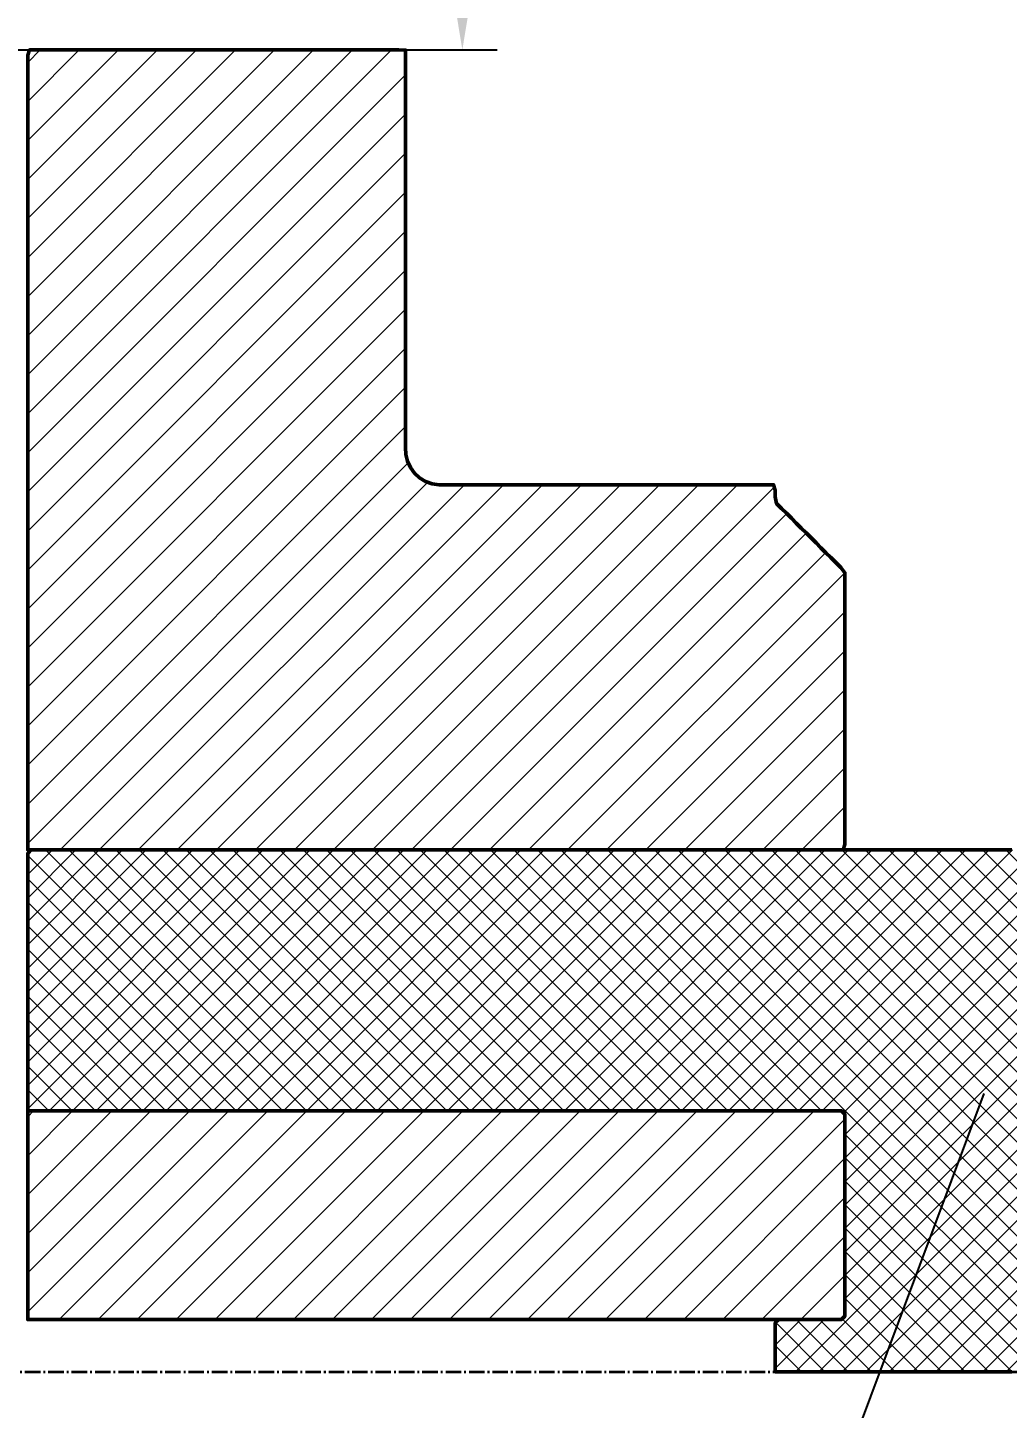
# Model space of a CAD drawing. Header units: millimetres. Extents: x 0 to 841, y 0 to 594.
# Drawn here: x 545 to 601.3, y 341.9 to 421.3 of the extents above; entities that cross this region are included whole.
import ezdxf

# ---------------------------------------------------------------- set-up
doc = ezdxf.new("R2010")
doc.units = ezdxf.units.MM
doc.header["$LTSCALE"] = 0.35
doc.linetypes.add('DASHDOT', pattern=[3.556, 2.54, -0.508, 0, -0.508])
doc.layers.add('09_РАЗМЕРЫ', color=7, linetype='Continuous')
for name, color, linetype, lineweight in [('20_ВИДИМЫЕ', 7, 'Continuous', 50), ('22_ТОНКИЕ', 7, 'Continuous', 18), ('23_ШТРИХОВКА', 7, 'Continuous', 18), ('26_РАЗЪЁМ', 7, 'DASHDOT', 35)]:
    doc.layers.add(name, color=color, linetype=linetype, lineweight=lineweight)
doc.styles.add('ГОСТ', font='isocpeur.ttf')
doc.dimstyles.new('ГОСТ', dxfattribs={"dimtxt": 3.5, "dimasz": 3, "dimexe": 2, "dimexo": 0, "dimgap": 1, "dimtad": 1, "dimdec": 1, "dimtxsty": 'ГОСТ', "dimcen": 2.5, "dimclrd": 7, "dimclre": 7, "dimclrt": 7, "dimazin": 3, "dimtfac": 1, "dimtmove": 0, "dimatfit": 3, "dimarcsym": 0})

msp = doc.modelspace()

# ---------------------------------------------------------------- hatches: boundary and pattern name
at = {"layer": '23_ШТРИХОВКА'}
h = msp.add_hatch(dxfattribs=at)
h.set_pattern_fill('ANSI31', scale=0.5)
h.paths.add_polyline_path([(545, 375.203), (545, 375.603), (545, 376.004), (545, 376.405), (545, 376.806), (545, 377.207), (545, 377.608), (545, 378.009), (545, 378.41), (545, 378.81), (545, 379.211), (545, 379.612), (545, 380.013), (545, 380.414), (545, 380.815), (545, 381.216), (545, 381.617), (545, 382.017), (545, 382.418), (545, 382.819), (545, 383.22), (545, 383.621), (545, 384.022), (545, 384.423), (545, 384.824), (545, 385.224), (545, 385.625), (545, 386.026), (545, 386.427), (545, 386.828), (545, 387.229), (545, 387.63), (545, 388.031), (545, 388.431), (545, 388.832), (545, 389.233), (545, 389.634), (545, 390.035), (545, 390.436), (545, 390.837), (545, 391.238), (545, 391.638), (545, 392.039), (545, 392.44), (545, 392.841), (545, 393.242), (545, 393.643), (545, 394.044), (545, 394.445), (545, 394.845), (545, 395.246), (545, 395.647), (545, 396.048), (545, 396.449), (545, 396.85), (545, 397.251), (545, 397.652), (545, 398.052), (545, 398.453), (545, 398.854), (545, 399.255), (545, 399.656), (545, 400.057), (545, 400.458), (545, 400.859), (545, 401.259), (545, 401.66), (545, 402.061), (545, 402.462), (545, 402.863), (545, 403.264), (545, 403.665), (545, 404.066), (545, 404.466), (545, 404.867), (545, 405.268), (545, 405.669), (545, 406.07), (545, 406.471), (545, 406.872), (545, 407.273), (545, 407.673), (545, 408.074), (545, 408.475), (545, 408.876), (545, 409.277), (545, 409.678), (545, 410.079), (545, 410.48), (545, 410.88), (545, 411.281), (545, 411.682), (545, 412.083), (545, 412.484), (545, 412.885), (545, 413.286), (545, 413.687), (545, 414.087), (545, 414.488), (545, 414.889), (545, 415.29), (545, 415.691), (545, 416.092), (545, 416.493), (545, 416.893), (545, 417.294), (545, 417.695), (545, 418.096), (545, 418.497), (545, 418.898), (545, 419.299), (545, 419.7), (545.1, 420), (545.501, 420), (545.902, 420), (546.303, 420), (546.704, 420), (547.105, 420), (547.506, 420), (547.907, 420), (548.307, 420), (548.708, 420), (549.109, 420), (549.51, 420), (549.911, 420), (550.312, 420), (550.713, 420), (551.114, 420), (551.514, 420), (551.915, 420), (552.316, 420), (552.717, 420), (553.118, 420), (553.519, 420), (553.92, 420), (554.321, 420), (554.721, 420), (555.122, 420), (555.523, 420), (555.924, 420), (556.325, 420), (556.726, 420), (557.127, 420), (557.528, 420), (557.928, 420), (558.329, 420), (558.73, 420), (559.131, 420), (559.532, 420), (559.933, 420), (560.334, 420), (560.735, 420), (561.135, 420), (561.536, 420), (561.937, 420), (562.338, 420), (562.739, 420), (563.14, 420), (563.541, 420), (563.942, 420), (564.342, 420), (564.743, 420), (565.144, 420), (565.545, 420), (565.946, 420), (566.347, 420), (566.733, 419.986), (566.733, 419.585), (566.733, 419.184), (566.733, 418.783), (566.733, 418.382), (566.733, 417.981), (566.733, 417.58), (566.733, 417.179), (566.733, 416.779), (566.733, 416.378), (566.733, 415.977), (566.733, 415.576), (566.733, 415.175), (566.733, 414.774), (566.733, 414.373), (566.733, 413.973), (566.733, 413.572), (566.733, 413.171), (566.733, 412.77), (566.733, 412.369), (566.733, 411.968), (566.733, 411.567), (566.733, 411.166), (566.733, 410.766), (566.733, 410.365), (566.733, 409.964), (566.733, 409.563), (566.733, 409.162), (566.733, 408.761), (566.733, 408.36), (566.733, 407.959), (566.733, 407.559), (566.733, 407.158), (566.733, 406.757), (566.733, 406.356), (566.733, 405.955), (566.733, 405.554), (566.733, 405.153), (566.733, 404.752), (566.733, 404.352), (566.733, 403.951), (566.733, 403.55), (566.733, 403.149), (566.733, 402.748), (566.733, 402.347), (566.733, 401.946), (566.733, 401.545), (566.733, 401.145), (566.733, 400.744), (566.733, 400.343), (566.733, 399.942), (566.733, 399.541), (566.733, 399.14), (566.733, 398.739), (566.733, 398.338), (566.733, 397.938), (566.733, 397.537), (566.733, 397.136), (566.751, 396.736), (566.843, 396.346), (567.011, 395.983), (567.248, 395.661), (567.544, 395.392), (567.889, 395.187), (568.266, 395.055), (568.663, 395.001), (569.064, 395), (569.465, 395), (569.865, 395), (570.266, 395), (570.667, 395), (571.068, 395), (571.469, 395), (571.87, 395), (572.271, 395), (572.672, 395), (573.072, 395), (573.473, 395), (573.874, 395), (574.275, 395), (574.676, 395), (575.077, 395), (575.478, 395), (575.879, 395), (576.279, 395), (576.68, 395), (577.081, 395), (577.482, 395), (577.883, 395), (578.284, 395), (578.685, 395), (579.086, 395), (579.486, 395), (579.887, 395), (580.288, 395), (580.689, 395), (581.09, 395), (581.491, 395), (581.892, 395), (582.293, 395), (582.693, 395), (583.094, 395), (583.495, 395), (583.896, 395), (584.297, 395), (584.698, 395), (585.099, 395), (585.5, 395), (585.9, 395), (586.301, 395), (586.702, 395), (587.103, 395), (587.504, 395), (587.905, 395), (588, 394.694), (588, 394.293), (588.076, 393.924), (588.359, 393.641), (588.643, 393.357), (588.926, 393.074), (589.21, 392.79), (589.493, 392.507), (589.777, 392.223), (590.06, 391.94), (590.344, 391.656), (590.627, 391.373), (590.911, 391.089), (591.194, 390.806), (591.477, 390.523), (591.761, 390.239), (592, 389.937), (592, 389.536), (592, 389.135), (592, 388.735), (592, 388.334), (592, 387.933), (592, 387.532), (592, 387.131), (592, 386.73), (592, 386.329), (592, 385.928), (592, 385.528), (592, 385.127), (592, 384.726), (592, 384.325), (592, 383.924), (592, 383.523), (592, 383.122), (592, 382.721), (592, 382.321), (592, 381.92), (592, 381.519), (592, 381.118), (592, 380.717), (592, 380.316), (592, 379.915), (592, 379.514), (592, 379.114), (592, 378.713), (592, 378.312), (592, 377.911), (592, 377.51), (592, 377.109), (592, 376.708), (592, 376.307), (592, 375.907), (592, 375.506), (592, 375.105), (592, 374.704), (592, 374.303), (591.902, 374), (591.501, 374), (591.1, 374), (590.7, 374), (590.299, 374), (589.898, 374), (589.497, 374), (589.096, 374), (588.695, 374), (588.294, 374), (587.893, 374), (587.493, 374), (587.092, 374), (586.691, 374), (586.29, 374), (585.889, 374), (585.488, 374), (585.087, 374), (584.687, 374), (584.286, 374), (583.885, 374), (583.484, 374), (583.083, 374), (582.682, 374), (582.281, 374), (581.88, 374), (581.48, 374), (581.079, 374), (580.678, 374), (580.277, 374), (579.876, 374), (579.475, 374), (579.074, 374), (578.673, 374), (578.273, 374), (577.872, 374), (577.471, 374), (577.07, 374), (576.669, 374), (576.268, 374), (575.867, 374), (575.466, 374), (575.066, 374), (574.665, 374), (574.264, 374), (573.863, 374), (573.462, 374), (573.061, 374), (572.66, 374), (572.259, 374), (571.859, 374), (571.458, 374), (571.057, 374), (570.656, 374), (570.255, 374), (569.854, 374), (569.453, 374), (569.052, 374), (568.652, 374), (568.251, 374), (567.85, 374), (567.449, 374), (567.048, 374), (566.647, 374), (566.246, 374), (565.845, 374), (565.445, 374), (565.044, 374), (564.643, 374), (564.242, 374), (563.841, 374), (563.44, 374), (563.039, 374), (562.638, 374), (562.238, 374), (561.837, 374), (561.436, 374), (561.035, 374), (560.634, 374), (560.233, 374), (559.832, 374), (559.431, 374), (559.031, 374), (558.63, 374), (558.229, 374), (557.828, 374), (557.427, 374), (557.026, 374), (556.625, 374), (556.224, 374), (555.824, 374), (555.423, 374), (555.022, 374), (554.621, 374), (554.22, 374), (553.819, 374), (553.418, 374), (553.017, 374), (552.617, 374), (552.216, 374), (551.815, 374), (551.414, 374), (551.013, 374), (550.612, 374), (550.211, 374), (549.81, 374), (549.41, 374), (549.009, 374), (548.608, 374), (548.207, 374), (547.806, 374), (547.405, 374), (547.004, 374), (546.603, 374), (546.203, 374), (545.802, 374), (545.401, 374), (545, 374), (545, 374.401), (545, 374.802)])
h = msp.add_hatch(dxfattribs=at)
h.set_pattern_fill('ANSI37', scale=0.3)
h.paths.add_polyline_path([(588, 344), (588, 344.4), (588, 344.8), (588, 345.2), (588, 345.6), (588, 346), (588, 346.4), (588, 346.8), (588.2, 347), (588.6, 347), (589, 347), (589.4, 347), (589.8, 347), (590.2, 347), (590.6, 347), (591, 347), (591.4, 347), (591.8, 347), (592, 347.2), (592, 347.6), (592, 348), (592, 348.4), (592, 348.8), (592, 349.2), (592, 349.6), (592, 350), (592, 350.4), (592, 350.8), (592, 351.2), (592, 351.6), (592, 352), (592, 352.4), (592, 352.8), (592, 353.2), (592, 353.6), (592, 354), (592, 354.4), (592, 354.8), (592, 355.2), (592, 355.6), (592, 356), (592, 356.4), (592, 356.8), (592, 357.2), (592, 357.6), (592, 358), (592, 358.4), (592, 358.8), (591.8, 359), (591.4, 359), (591, 359), (590.6, 359), (590.2, 359), (589.8, 359), (589.4, 359), (589, 359), (588.6, 359), (588.2, 359), (587.8, 359), (587.4, 359), (587, 359), (586.6, 359), (586.2, 359), (585.8, 359), (585.4, 359), (585, 359), (584.6, 359), (584.2, 359), (583.8, 359), (583.4, 359), (583, 359), (582.6, 359), (582.2, 359), (581.8, 359), (581.4, 359), (581, 359), (580.6, 359), (580.2, 359), (579.8, 359), (579.4, 359), (579, 359), (578.6, 359), (578.2, 359), (577.8, 359), (577.4, 359), (577, 359), (576.6, 359), (576.2, 359), (575.8, 359), (575.4, 359), (575, 359), (574.6, 359), (574.2, 359), (573.8, 359), (573.4, 359), (573, 359), (572.6, 359), (572.2, 359), (571.8, 359), (571.4, 359), (571, 359), (570.6, 359), (570.2, 359), (569.8, 359), (569.4, 359), (569, 359), (568.6, 359), (568.2, 359), (567.8, 359), (567.4, 359), (567, 359), (566.6, 359), (566.2, 359), (565.8, 359), (565.4, 359), (565, 359), (564.6, 359), (564.2, 359), (563.8, 359), (563.4, 359), (563, 359), (562.6, 359), (562.2, 359), (561.8, 359), (561.4, 359), (561, 359), (560.6, 359), (560.2, 359), (559.8, 359), (559.4, 359), (559, 359), (558.6, 359), (558.2, 359), (557.8, 359), (557.4, 359), (557, 359), (556.6, 359), (556.2, 359), (555.8, 359), (555.4, 359), (555, 359), (554.6, 359), (554.2, 359), (553.8, 359), (553.4, 359), (553, 359), (552.6, 359), (552.2, 359), (551.8, 359), (551.4, 359), (551, 359), (550.6, 359), (550.2, 359), (549.8, 359), (549.4, 359), (549, 359), (548.6, 359), (548.2, 359), (547.8, 359), (547.4, 359), (547, 359), (546.6, 359), (546.2, 359), (545.8, 359), (545.4, 359), (545, 359), (545, 359.4), (545, 359.8), (545, 360.2), (545, 360.6), (545, 361), (545, 361.4), (545, 361.8), (545, 362.2), (545, 362.6), (545, 363), (545, 363.4), (545, 363.8), (545, 364.2), (545, 364.6), (545, 365), (545, 365.4), (545, 365.8), (545, 366.2), (545, 366.6), (545, 367), (545, 367.4), (545, 367.8), (545, 368.2), (545, 368.6), (545, 369), (545, 369.4), (545, 369.8), (545, 370.2), (545, 370.6), (545, 371), (545, 371.4), (545, 371.8), (545, 372.2), (545, 372.6), (545, 373), (545, 373.4), (545, 373.8), (545.2, 374), (545.6, 374), (546, 374), (546.4, 374), (546.8, 374), (547.2, 374), (547.6, 374), (548, 374), (548.4, 374), (548.8, 374), (549.2, 374), (549.6, 374), (550, 374), (550.4, 374), (550.8, 374), (551.2, 374), (551.6, 374), (552, 374), (552.4, 374), (552.8, 374), (553.2, 374), (553.6, 374), (554, 374), (554.4, 374), (554.8, 374), (555.2, 374), (555.6, 374), (556, 374), (556.4, 374), (556.8, 374), (557.2, 374), (557.6, 374), (558, 374), (558.4, 374), (558.8, 374), (559.2, 374), (559.6, 374), (560, 374), (560.4, 374), (560.8, 374), (561.2, 374), (561.6, 374), (562, 374), (562.4, 374), (562.8, 374), (563.2, 374), (563.6, 374), (564, 374), (564.4, 374), (564.8, 374), (565.2, 374), (565.6, 374), (566, 374), (566.4, 374), (566.8, 374), (567.2, 374), (567.6, 374), (568, 374), (568.4, 374), (568.8, 374), (569.2, 374), (569.6, 374), (570, 374), (570.4, 374), (570.8, 374), (571.2, 374), (571.6, 374), (572, 374), (572.4, 374), (572.8, 374), (573.2, 374), (573.6, 374), (574, 374), (574.4, 374), (574.8, 374), (575.2, 374), (575.6, 374), (576, 374), (576.4, 374), (576.8, 374), (577.2, 374), (577.6, 374), (578, 374), (578.4, 374), (578.8, 374), (579.2, 374), (579.6, 374), (580, 374), (580.4, 374), (580.8, 374), (581.2, 374), (581.6, 374), (582, 374), (582.4, 374), (582.8, 374), (583.2, 374), (583.6, 374), (584, 374), (584.4, 374), (584.8, 374), (585.2, 374), (585.6, 374), (586, 374), (586.4, 374), (586.8, 374), (587.2, 374), (587.6, 374), (588, 374), (588.4, 374), (588.8, 374), (589.2, 374), (589.6, 374), (590, 374), (590.4, 374), (590.8, 374), (591.2, 374), (591.6, 374), (592, 374), (592.4, 374), (592.8, 374), (593.2, 374), (593.6, 374), (594, 374), (594.4, 374), (594.8, 374), (595.2, 374), (595.6, 374), (596, 374), (596.4, 374), (596.8, 374), (597.2, 374), (597.6, 374), (598, 374), (598.4, 374), (598.8, 374), (599.2, 374), (599.6, 374), (600, 374), (600.4, 374), (600.8, 374), (601.2, 374), (601.6, 374), (602, 374), (602.4, 374), (602.8, 374), (603.2, 374), (603.6, 374), (604, 374), (604.4, 374), (604.8, 374), (605.2, 374), (605.6, 374), (606, 374), (606.4, 374), (606.8, 374), (607.2, 374), (607.6, 374), (608, 374), (608.4, 374), (608.8, 374), (609.2, 374), (609.6, 374), (610, 374), (610.4, 374), (610.8, 374), (611.2, 374), (611.6, 374), (612, 374), (612.4, 374), (612.8, 374), (613.2, 374), (613.6, 374), (614, 374), (614.4, 374), (614.8, 374), (615, 373.8), (615, 373.4), (615, 373), (615, 372.6), (615, 372.2), (615, 371.8), (615, 371.4), (615, 371), (615, 370.6), (615, 370.2), (615, 369.8), (615, 369.4), (615, 369), (615, 368.6), (615, 368.2), (615, 367.8), (615, 367.4), (615, 367), (615, 366.6), (615, 366.2), (615, 365.8), (615, 365.4), (615, 365), (615, 364.6), (615, 364.2), (615, 363.8), (615, 363.4), (615, 363), (615, 362.6), (615, 362.2), (615, 361.8), (615, 361.4), (615, 361), (615, 360.6), (615, 360.2), (615, 359.8), (615, 359.4), (615, 359), (615, 358.6), (615, 358.2), (615, 357.8), (615, 357.4), (615, 357), (615, 356.6), (615, 356.2), (615, 355.8), (615, 355.4), (615, 355), (615, 354.6), (615, 354.2), (615, 353.8), (615, 353.4), (615, 353), (615, 352.6), (615, 352.2), (615, 351.8), (615, 351.4), (615, 351), (615, 350.6), (615, 350.2), (615, 349.8), (615, 349.4), (615, 349), (615, 348.6), (615, 348.2), (615, 347.8), (615, 347.4), (615, 347), (615, 346.6), (615, 346.2), (615, 345.8), (615, 345.4), (615, 345), (615, 344.6), (615, 344.2), (614.8, 344), (614.4, 344), (614, 344), (613.6, 344), (613.2, 344), (612.8, 344), (612.4, 344), (612, 344), (611.6, 344), (611.2, 344), (610.8, 344), (610.4, 344), (610, 344), (609.6, 344), (609.2, 344), (608.8, 344), (608.4, 344), (608, 344), (607.6, 344), (607.2, 344), (606.8, 344), (606.4, 344), (606, 344), (605.6, 344), (605.2, 344), (604.8, 344), (604.4, 344), (604, 344), (603.6, 344), (603.2, 344), (602.8, 344), (602.4, 344), (602, 344), (601.6, 344), (601.2, 344), (600.8, 344), (600.4, 344), (600, 344), (599.6, 344), (599.2, 344), (598.8, 344), (598.4, 344), (598, 344), (597.6, 344), (597.2, 344), (596.8, 344), (596.4, 344), (596, 344), (595.6, 344), (595.2, 344), (594.8, 344), (594.4, 344), (594, 344), (593.6, 344), (593.2, 344), (592.8, 344), (592.4, 344), (592, 344), (591.6, 344), (591.2, 344), (590.8, 344), (590.4, 344), (590, 344), (589.6, 344), (589.2, 344), (588.8, 344), (588.4, 344)])
h = msp.add_hatch(dxfattribs=at)
h.set_pattern_fill('ANSI31', scale=0.5)
h.paths.add_polyline_path([(545.8, 359), (546.2, 359), (546.6, 359), (547, 359), (547.4, 359), (547.8, 359), (548.2, 359), (548.6, 359), (549, 359), (549.4, 359), (549.8, 359), (550.2, 359), (550.6, 359), (551, 359), (551.4, 359), (551.8, 359), (552.2, 359), (552.6, 359), (553, 359), (553.4, 359), (553.8, 359), (554.2, 359), (554.6, 359), (555, 359), (555.4, 359), (555.8, 359), (556.2, 359), (556.6, 359), (557, 359), (557.4, 359), (557.8, 359), (558.2, 359), (558.6, 359), (559, 359), (559.4, 359), (559.8, 359), (560.2, 359), (560.6, 359), (561, 359), (561.4, 359), (561.8, 359), (562.2, 359), (562.6, 359), (563, 359), (563.4, 359), (563.8, 359), (564.2, 359), (564.6, 359), (565, 359), (565.4, 359), (565.8, 359), (566.2, 359), (566.6, 359), (567, 359), (567.4, 359), (567.8, 359), (568.2, 359), (568.6, 359), (569, 359), (569.4, 359), (569.8, 359), (570.2, 359), (570.6, 359), (571, 359), (571.4, 359), (571.8, 359), (572.2, 359), (572.6, 359), (573, 359), (573.4, 359), (573.8, 359), (574.2, 359), (574.6, 359), (575, 359), (575.4, 359), (575.8, 359), (576.2, 359), (576.6, 359), (577, 359), (577.4, 359), (577.8, 359), (578.2, 359), (578.6, 359), (579, 359), (579.4, 359), (579.8, 359), (580.2, 359), (580.6, 359), (581, 359), (581.4, 359), (581.8, 359), (582.2, 359), (582.6, 359), (583, 359), (583.4, 359), (583.8, 359), (584.2, 359), (584.6, 359), (585, 359), (585.4, 359), (585.8, 359), (586.2, 359), (586.6, 359), (587, 359), (587.4, 359), (587.8, 359), (588.2, 359), (588.6, 359), (589, 359), (589.4, 359), (589.8, 359), (590.2, 359), (590.6, 359), (591, 359), (591.4, 359), (591.8, 359), (592, 358.8), (592, 358.4), (592, 358), (592, 357.6), (592, 357.2), (592, 356.8), (592, 356.4), (592, 356), (592, 355.6), (592, 355.2), (592, 354.8), (592, 354.4), (592, 354), (592, 353.6), (592, 353.2), (592, 352.8), (592, 352.4), (592, 352), (592, 351.6), (592, 351.2), (592, 350.8), (592, 350.4), (592, 350), (592, 349.6), (592, 349.2), (592, 348.8), (592, 348.4), (592, 348), (592, 347.6), (592, 347.2), (591.8, 347), (591.4, 347), (591, 347), (590.6, 347), (590.2, 347), (589.8, 347), (589.4, 347), (589, 347), (588.6, 347), (588.2, 347), (587.8, 347), (587.4, 347), (587, 347), (586.6, 347), (586.2, 347), (585.8, 347), (585.4, 347), (585, 347), (584.6, 347), (584.2, 347), (583.8, 347), (583.4, 347), (583, 347), (582.6, 347), (582.2, 347), (581.8, 347), (581.4, 347), (581, 347), (580.6, 347), (580.2, 347), (579.8, 347), (579.4, 347), (579, 347), (578.6, 347), (578.2, 347), (577.8, 347), (577.4, 347), (577, 347), (576.6, 347), (576.2, 347), (575.8, 347), (575.4, 347), (575, 347), (574.6, 347), (574.2, 347), (573.8, 347), (573.4, 347), (573, 347), (572.6, 347), (572.2, 347), (571.8, 347), (571.4, 347), (571, 347), (570.6, 347), (570.2, 347), (569.8, 347), (569.4, 347), (569, 347), (568.6, 347), (568.2, 347), (567.8, 347), (567.4, 347), (567, 347), (566.6, 347), (566.2, 347), (565.8, 347), (565.4, 347), (565, 347), (564.6, 347), (564.2, 347), (563.8, 347), (563.4, 347), (563, 347), (562.6, 347), (562.2, 347), (561.8, 347), (561.4, 347), (561, 347), (560.6, 347), (560.2, 347), (559.8, 347), (559.4, 347), (559, 347), (558.6, 347), (558.2, 347), (557.8, 347), (557.4, 347), (557, 347), (556.6, 347), (556.2, 347), (555.8, 347), (555.4, 347), (555, 347), (554.6, 347), (554.2, 347), (553.8, 347), (553.4, 347), (553, 347), (552.6, 347), (552.2, 347), (551.8, 347), (551.4, 347), (551, 347), (550.6, 347), (550.2, 347), (549.8, 347), (549.4, 347), (549, 347), (548.6, 347), (548.2, 347), (547.8, 347), (547.4, 347), (547, 347), (546.6, 347), (546.2, 347), (545.8, 347), (545.4, 347), (545, 347), (545, 347.4), (545, 347.8), (545, 348.2), (545, 348.6), (545, 349), (545, 349.4), (545, 349.8), (545, 350.2), (545, 350.6), (545, 351), (545, 351.4), (545, 351.8), (545, 352.2), (545, 352.6), (545, 353), (545, 353.4), (545, 353.8), (545, 354.2), (545, 354.6), (545, 355), (545, 355.4), (545, 355.8), (545, 356.2), (545, 356.6), (545, 357), (545, 357.4), (545, 357.8), (545, 358.2), (545, 358.6), (545, 359), (545.4, 359)])

# ---------------------------------------------------------------- linework, layer by layer
at = {"layer": '09_РАЗМЕРЫ'}
msp.add_line((600, 360), (570, 280), dxfattribs=at)
at = {"layer": '20_ВИДИМЫЕ'}
for points in [[(545, 375.203), (545, 375.603), (545, 376.004), (545, 376.405), (545, 376.806), (545, 377.207), (545, 377.608), (545, 378.009), (545, 378.41), (545, 378.81), (545, 379.211), (545, 379.612), (545, 380.013), (545, 380.414), (545, 380.815), (545, 381.216), (545, 381.617), (545, 382.017), (545, 382.418), (545, 382.819), (545, 383.22), (545, 383.621), (545, 384.022), (545, 384.423), (545, 384.824), (545, 385.224), (545, 385.625), (545, 386.026), (545, 386.427), (545, 386.828), (545, 387.229), (545, 387.63), (545, 388.031), (545, 388.431), (545, 388.832), (545, 389.233), (545, 389.634), (545, 390.035), (545, 390.436), (545, 390.837), (545, 391.238), (545, 391.638), (545, 392.039), (545, 392.44), (545, 392.841), (545, 393.242), (545, 393.643), (545, 394.044), (545, 394.445), (545, 394.845), (545, 395.246), (545, 395.647), (545, 396.048), (545, 396.449), (545, 396.85), (545, 397.251), (545, 397.652), (545, 398.052), (545, 398.453), (545, 398.854), (545, 399.255), (545, 399.656), (545, 400.057), (545, 400.458), (545, 400.859), (545, 401.259), (545, 401.66), (545, 402.061), (545, 402.462), (545, 402.863), (545, 403.264), (545, 403.665), (545, 404.066), (545, 404.466), (545, 404.867), (545, 405.268), (545, 405.669), (545, 406.07), (545, 406.471), (545, 406.872), (545, 407.273), (545, 407.673), (545, 408.074), (545, 408.475), (545, 408.876), (545, 409.277), (545, 409.678), (545, 410.079), (545, 410.48), (545, 410.88), (545, 411.281), (545, 411.682), (545, 412.083), (545, 412.484), (545, 412.885), (545, 413.286), (545, 413.687), (545, 414.087), (545, 414.488), (545, 414.889), (545, 415.29), (545, 415.691), (545, 416.092), (545, 416.493), (545, 416.893), (545, 417.294), (545, 417.695), (545, 418.096), (545, 418.497), (545, 418.898), (545, 419.299), (545, 419.7), (545.1, 420), (545.501, 420), (545.902, 420), (546.303, 420), (546.704, 420), (547.105, 420), (547.506, 420), (547.907, 420), (548.307, 420), (548.708, 420), (549.109, 420), (549.51, 420), (549.911, 420), (550.312, 420), (550.713, 420), (551.114, 420), (551.514, 420), (551.915, 420), (552.316, 420), (552.717, 420), (553.118, 420), (553.519, 420), (553.92, 420), (554.321, 420), (554.721, 420), (555.122, 420), (555.523, 420), (555.924, 420), (556.325, 420), (556.726, 420), (557.127, 420), (557.528, 420), (557.928, 420), (558.329, 420), (558.73, 420), (559.131, 420), (559.532, 420), (559.933, 420), (560.334, 420), (560.735, 420), (561.135, 420), (561.536, 420), (561.937, 420), (562.338, 420), (562.739, 420), (563.14, 420), (563.541, 420), (563.942, 420), (564.342, 420), (564.743, 420), (565.144, 420), (565.545, 420), (565.946, 420), (566.347, 420), (566.733, 419.986), (566.733, 419.585), (566.733, 419.184), (566.733, 418.783), (566.733, 418.382), (566.733, 417.981), (566.733, 417.58), (566.733, 417.179), (566.733, 416.779), (566.733, 416.378), (566.733, 415.977), (566.733, 415.576), (566.733, 415.175), (566.733, 414.774), (566.733, 414.373), (566.733, 413.973), (566.733, 413.572), (566.733, 413.171), (566.733, 412.77), (566.733, 412.369), (566.733, 411.968), (566.733, 411.567), (566.733, 411.166), (566.733, 410.766), (566.733, 410.365), (566.733, 409.964), (566.733, 409.563), (566.733, 409.162), (566.733, 408.761), (566.733, 408.36), (566.733, 407.959), (566.733, 407.559), (566.733, 407.158), (566.733, 406.757), (566.733, 406.356), (566.733, 405.955), (566.733, 405.554), (566.733, 405.153), (566.733, 404.752), (566.733, 404.352), (566.733, 403.951), (566.733, 403.55), (566.733, 403.149), (566.733, 402.748), (566.733, 402.347), (566.733, 401.946), (566.733, 401.545), (566.733, 401.145), (566.733, 400.744), (566.733, 400.343), (566.733, 399.942), (566.733, 399.541), (566.733, 399.14), (566.733, 398.739), (566.733, 398.338), (566.733, 397.938), (566.733, 397.537), (566.733, 397.136), (566.751, 396.736), (566.843, 396.346), (567.011, 395.983), (567.248, 395.661), (567.544, 395.392), (567.889, 395.187), (568.266, 395.055), (568.663, 395.001), (569.064, 395), (569.465, 395), (569.865, 395), (570.266, 395), (570.667, 395), (571.068, 395), (571.469, 395), (571.87, 395), (572.271, 395), (572.672, 395), (573.072, 395), (573.473, 395), (573.874, 395), (574.275, 395), (574.676, 395), (575.077, 395), (575.478, 395), (575.879, 395), (576.279, 395), (576.68, 395), (577.081, 395), (577.482, 395), (577.883, 395), (578.284, 395), (578.685, 395), (579.086, 395), (579.486, 395), (579.887, 395), (580.288, 395), (580.689, 395), (581.09, 395), (581.491, 395), (581.892, 395), (582.293, 395), (582.693, 395), (583.094, 395), (583.495, 395), (583.896, 395), (584.297, 395), (584.698, 395), (585.099, 395), (585.5, 395), (585.9, 395), (586.301, 395), (586.702, 395), (587.103, 395), (587.504, 395), (587.905, 395), (588, 394.694), (588, 394.293), (588.076, 393.924), (588.359, 393.641), (588.643, 393.357), (588.926, 393.074), (589.21, 392.79), (589.493, 392.507), (589.777, 392.223), (590.06, 391.94), (590.344, 391.656), (590.627, 391.373), (590.911, 391.089), (591.194, 390.806), (591.477, 390.523), (591.761, 390.239), (592, 389.937), (592, 389.536), (592, 389.135), (592, 388.735), (592, 388.334), (592, 387.933), (592, 387.532), (592, 387.131), (592, 386.73), (592, 386.329), (592, 385.928), (592, 385.528), (592, 385.127), (592, 384.726), (592, 384.325), (592, 383.924), (592, 383.523), (592, 383.122), (592, 382.721), (592, 382.321), (592, 381.92), (592, 381.519), (592, 381.118), (592, 380.717), (592, 380.316), (592, 379.915), (592, 379.514), (592, 379.114), (592, 378.713), (592, 378.312), (592, 377.911), (592, 377.51), (592, 377.109), (592, 376.708), (592, 376.307), (592, 375.907), (592, 375.506), (592, 375.105), (592, 374.704), (592, 374.303), (591.902, 374), (591.501, 374), (591.1, 374), (590.7, 374), (590.299, 374), (589.898, 374), (589.497, 374), (589.096, 374), (588.695, 374), (588.294, 374), (587.893, 374), (587.493, 374), (587.092, 374), (586.691, 374), (586.29, 374), (585.889, 374), (585.488, 374), (585.087, 374), (584.687, 374), (584.286, 374), (583.885, 374), (583.484, 374), (583.083, 374), (582.682, 374), (582.281, 374), (581.88, 374), (581.48, 374), (581.079, 374), (580.678, 374), (580.277, 374), (579.876, 374), (579.475, 374), (579.074, 374), (578.673, 374), (578.273, 374), (577.872, 374), (577.471, 374), (577.07, 374), (576.669, 374), (576.268, 374), (575.867, 374), (575.466, 374), (575.066, 374), (574.665, 374), (574.264, 374), (573.863, 374), (573.462, 374), (573.061, 374), (572.66, 374), (572.259, 374), (571.859, 374), (571.458, 374), (571.057, 374), (570.656, 374), (570.255, 374), (569.854, 374), (569.453, 374), (569.052, 374), (568.652, 374), (568.251, 374), (567.85, 374), (567.449, 374), (567.048, 374), (566.647, 374), (566.246, 374), (565.845, 374), (565.445, 374), (565.044, 374), (564.643, 374), (564.242, 374), (563.841, 374), (563.44, 374), (563.039, 374), (562.638, 374), (562.238, 374), (561.837, 374), (561.436, 374), (561.035, 374), (560.634, 374), (560.233, 374), (559.832, 374), (559.431, 374), (559.031, 374), (558.63, 374), (558.229, 374), (557.828, 374), (557.427, 374), (557.026, 374), (556.625, 374), (556.224, 374), (555.824, 374), (555.423, 374), (555.022, 374), (554.621, 374), (554.22, 374), (553.819, 374), (553.418, 374), (553.017, 374), (552.617, 374), (552.216, 374), (551.815, 374), (551.414, 374), (551.013, 374), (550.612, 374), (550.211, 374), (549.81, 374), (549.41, 374), (549.009, 374), (548.608, 374), (548.207, 374), (547.806, 374), (547.405, 374), (547.004, 374), (546.603, 374), (546.203, 374), (545.802, 374), (545.401, 374), (545, 374), (545, 374.401), (545, 374.802), (545, 375.203)], [(545.8, 359), (546.2, 359), (546.6, 359), (547, 359), (547.4, 359), (547.8, 359), (548.2, 359), (548.6, 359), (549, 359), (549.4, 359), (549.8, 359), (550.2, 359), (550.6, 359), (551, 359), (551.4, 359), (551.8, 359), (552.2, 359), (552.6, 359), (553, 359), (553.4, 359), (553.8, 359), (554.2, 359), (554.6, 359), (555, 359), (555.4, 359), (555.8, 359), (556.2, 359), (556.6, 359), (557, 359), (557.4, 359), (557.8, 359), (558.2, 359), (558.6, 359), (559, 359), (559.4, 359), (559.8, 359), (560.2, 359), (560.6, 359), (561, 359), (561.4, 359), (561.8, 359), (562.2, 359), (562.6, 359), (563, 359), (563.4, 359), (563.8, 359), (564.2, 359), (564.6, 359), (565, 359), (565.4, 359), (565.8, 359), (566.2, 359), (566.6, 359), (567, 359), (567.4, 359), (567.8, 359), (568.2, 359), (568.6, 359), (569, 359), (569.4, 359), (569.8, 359), (570.2, 359), (570.6, 359), (571, 359), (571.4, 359), (571.8, 359), (572.2, 359), (572.6, 359), (573, 359), (573.4, 359), (573.8, 359), (574.2, 359), (574.6, 359), (575, 359), (575.4, 359), (575.8, 359), (576.2, 359), (576.6, 359), (577, 359), (577.4, 359), (577.8, 359), (578.2, 359), (578.6, 359), (579, 359), (579.4, 359), (579.8, 359), (580.2, 359), (580.6, 359), (581, 359), (581.4, 359), (581.8, 359), (582.2, 359), (582.6, 359), (583, 359), (583.4, 359), (583.8, 359), (584.2, 359), (584.6, 359), (585, 359), (585.4, 359), (585.8, 359), (586.2, 359), (586.6, 359), (587, 359), (587.4, 359), (587.8, 359), (588.2, 359), (588.6, 359), (589, 359), (589.4, 359), (589.8, 359), (590.2, 359), (590.6, 359), (591, 359), (591.4, 359), (591.8, 359), (592, 358.8), (592, 358.4), (592, 358), (592, 357.6), (592, 357.2), (592, 356.8), (592, 356.4), (592, 356), (592, 355.6), (592, 355.2), (592, 354.8), (592, 354.4), (592, 354), (592, 353.6), (592, 353.2), (592, 352.8), (592, 352.4), (592, 352), (592, 351.6), (592, 351.2), (592, 350.8), (592, 350.4), (592, 350), (592, 349.6), (592, 349.2), (592, 348.8), (592, 348.4), (592, 348), (592, 347.6), (592, 347.2), (591.8, 347), (591.4, 347), (591, 347), (590.6, 347), (590.2, 347), (589.8, 347), (589.4, 347), (589, 347), (588.6, 347), (588.2, 347), (587.8, 347), (587.4, 347), (587, 347), (586.6, 347), (586.2, 347), (585.8, 347), (585.4, 347), (585, 347), (584.6, 347), (584.2, 347), (583.8, 347), (583.4, 347), (583, 347), (582.6, 347), (582.2, 347), (581.8, 347), (581.4, 347), (581, 347), (580.6, 347), (580.2, 347), (579.8, 347), (579.4, 347), (579, 347), (578.6, 347), (578.2, 347), (577.8, 347), (577.4, 347), (577, 347), (576.6, 347), (576.2, 347), (575.8, 347), (575.4, 347), (575, 347), (574.6, 347), (574.2, 347), (573.8, 347), (573.4, 347), (573, 347), (572.6, 347), (572.2, 347), (571.8, 347), (571.4, 347), (571, 347), (570.6, 347), (570.2, 347), (569.8, 347), (569.4, 347), (569, 347), (568.6, 347), (568.2, 347), (567.8, 347), (567.4, 347), (567, 347), (566.6, 347), (566.2, 347), (565.8, 347), (565.4, 347), (565, 347), (564.6, 347), (564.2, 347), (563.8, 347), (563.4, 347), (563, 347), (562.6, 347), (562.2, 347), (561.8, 347), (561.4, 347), (561, 347), (560.6, 347), (560.2, 347), (559.8, 347), (559.4, 347), (559, 347), (558.6, 347), (558.2, 347), (557.8, 347), (557.4, 347), (557, 347), (556.6, 347), (556.2, 347), (555.8, 347), (555.4, 347), (555, 347), (554.6, 347), (554.2, 347), (553.8, 347), (553.4, 347), (553, 347), (552.6, 347), (552.2, 347), (551.8, 347), (551.4, 347), (551, 347), (550.6, 347), (550.2, 347), (549.8, 347), (549.4, 347), (549, 347), (548.6, 347), (548.2, 347), (547.8, 347), (547.4, 347), (547, 347), (546.6, 347), (546.2, 347), (545.8, 347), (545.4, 347), (545, 347), (545, 347.4), (545, 347.8), (545, 348.2), (545, 348.6), (545, 349), (545, 349.4), (545, 349.8), (545, 350.2), (545, 350.6), (545, 351), (545, 351.4), (545, 351.8), (545, 352.2), (545, 352.6), (545, 353), (545, 353.4), (545, 353.8), (545, 354.2), (545, 354.6), (545, 355), (545, 355.4), (545, 355.8), (545, 356.2), (545, 356.6), (545, 357), (545, 357.4), (545, 357.8), (545, 358.2), (545, 358.6), (545, 359), (545.4, 359), (545.8, 359)]]:
    msp.add_lwpolyline(points, close=True, dxfattribs=at)
msp.add_lwpolyline([(601.6, 344), (601.2, 344), (600.8, 344), (600.4, 344), (600, 344), (599.6, 344), (599.2, 344), (598.8, 344), (598.4, 344), (598, 344), (597.6, 344), (597.2, 344), (596.8, 344), (596.4, 344), (596, 344), (595.6, 344), (595.2, 344), (594.8, 344), (594.4, 344), (594, 344), (593.6, 344), (593.2, 344), (592.8, 344), (592.4, 344), (592, 344), (591.6, 344), (591.2, 344), (590.8, 344), (590.4, 344), (590, 344), (589.6, 344), (589.2, 344), (588.8, 344), (588.4, 344), (588, 344), (588, 344), (588, 344.4), (588, 344.8), (588, 345.2), (588, 345.6), (588, 346), (588, 346.4), (588, 346.8), (588.2, 347), (588.6, 347), (589, 347), (589.4, 347), (589.8, 347), (590.2, 347), (590.6, 347), (591, 347), (591.4, 347), (591.8, 347), (592, 347.2), (592, 347.6), (592, 348), (592, 348.4), (592, 348.8), (592, 349.2), (592, 349.6), (592, 350), (592, 350.4), (592, 350.8), (592, 351.2), (592, 351.6), (592, 352), (592, 352.4), (592, 352.8), (592, 353.2), (592, 353.6), (592, 354), (592, 354.4), (592, 354.8), (592, 355.2), (592, 355.6), (592, 356), (592, 356.4), (592, 356.8), (592, 357.2), (592, 357.6), (592, 358), (592, 358.4), (592, 358.8), (591.8, 359), (591.4, 359), (591, 359), (590.6, 359), (590.2, 359), (589.8, 359), (589.4, 359), (589, 359), (588.6, 359), (588.2, 359), (587.8, 359), (587.4, 359), (587, 359), (586.6, 359), (586.2, 359), (585.8, 359), (585.4, 359), (585, 359), (584.6, 359), (584.2, 359), (583.8, 359), (583.4, 359), (583, 359), (582.6, 359), (582.2, 359), (581.8, 359), (581.4, 359), (581, 359), (580.6, 359), (580.2, 359), (579.8, 359), (579.4, 359), (579, 359), (578.6, 359), (578.2, 359), (577.8, 359), (577.4, 359), (577, 359), (576.6, 359), (576.2, 359), (575.8, 359), (575.4, 359), (575, 359), (574.6, 359), (574.2, 359), (573.8, 359), (573.4, 359), (573, 359), (572.6, 359), (572.2, 359), (571.8, 359), (571.4, 359), (571, 359), (570.6, 359), (570.2, 359), (569.8, 359), (569.4, 359), (569, 359), (568.6, 359), (568.2, 359), (567.8, 359), (567.4, 359), (567, 359), (566.6, 359), (566.2, 359), (565.8, 359), (565.4, 359), (565, 359), (564.6, 359), (564.2, 359), (563.8, 359), (563.4, 359), (563, 359), (562.6, 359), (562.2, 359), (561.8, 359), (561.4, 359), (561, 359), (560.6, 359), (560.2, 359), (559.8, 359), (559.4, 359), (559, 359), (558.6, 359), (558.2, 359), (557.8, 359), (557.4, 359), (557, 359), (556.6, 359), (556.2, 359), (555.8, 359), (555.4, 359), (555, 359), (554.6, 359), (554.2, 359), (553.8, 359), (553.4, 359), (553, 359), (552.6, 359), (552.2, 359), (551.8, 359), (551.4, 359), (551, 359), (550.6, 359), (550.2, 359), (549.8, 359), (549.4, 359), (549, 359), (548.6, 359), (548.2, 359), (547.8, 359), (547.4, 359), (547, 359), (546.6, 359), (546.2, 359), (545.8, 359), (545.4, 359), (545, 359), (545, 359.4), (545, 359.8), (545, 360.2), (545, 360.6), (545, 361), (545, 361.4), (545, 361.8), (545, 362.2), (545, 362.6), (545, 363), (545, 363.4), (545, 363.8), (545, 364.2), (545, 364.6), (545, 365), (545, 365.4), (545, 365.8), (545, 366.2), (545, 366.6), (545, 367), (545, 367.4), (545, 367.8), (545, 368.2), (545, 368.6), (545, 369), (545, 369.4), (545, 369.8), (545, 370.2), (545, 370.6), (545, 371), (545, 371.4), (545, 371.8), (545, 372.2), (545, 372.6), (545, 373), (545, 373.4), (545, 373.8), (545.2, 374), (545.6, 374), (546, 374), (546.4, 374), (546.8, 374), (547.2, 374), (547.6, 374), (548, 374), (548.4, 374), (548.8, 374), (549.2, 374), (549.6, 374), (550, 374), (550.4, 374), (550.8, 374), (551.2, 374), (551.6, 374), (552, 374), (552.4, 374), (552.8, 374), (553.2, 374), (553.6, 374), (554, 374), (554.4, 374), (554.8, 374), (555.2, 374), (555.6, 374), (556, 374), (556.4, 374), (556.8, 374), (557.2, 374), (557.6, 374), (558, 374), (558.4, 374), (558.8, 374), (559.2, 374), (559.6, 374), (560, 374), (560.4, 374), (560.8, 374), (561.2, 374), (561.6, 374), (562, 374), (562.4, 374), (562.8, 374), (563.2, 374), (563.6, 374), (564, 374), (564.4, 374), (564.8, 374), (565.2, 374), (565.6, 374), (566, 374), (566.4, 374), (566.8, 374), (567.2, 374), (567.6, 374), (568, 374), (568.4, 374), (568.8, 374), (569.2, 374), (569.6, 374), (570, 374), (570.4, 374), (570.8, 374), (571.2, 374), (571.6, 374), (572, 374), (572.4, 374), (572.8, 374), (573.2, 374), (573.6, 374), (574, 374), (574.4, 374), (574.8, 374), (575.2, 374), (575.6, 374), (576, 374), (576.4, 374), (576.8, 374), (577.2, 374), (577.6, 374), (578, 374), (578.4, 374), (578.8, 374), (579.2, 374), (579.6, 374), (580, 374), (580.4, 374), (580.8, 374), (581.2, 374), (581.6, 374), (582, 374), (582.4, 374), (582.8, 374), (583.2, 374), (583.6, 374), (584, 374), (584.4, 374), (584.8, 374), (585.2, 374), (585.6, 374), (586, 374), (586.4, 374), (586.8, 374), (587.2, 374), (587.6, 374), (588, 374), (588.4, 374), (588.8, 374), (589.2, 374), (589.6, 374), (590, 374), (590.4, 374), (590.8, 374), (591.2, 374), (591.6, 374), (592, 374), (592.4, 374), (592.8, 374), (593.2, 374), (593.6, 374), (594, 374), (594.4, 374), (594.8, 374), (595.2, 374), (595.6, 374), (596, 374), (596.4, 374), (596.8, 374), (597.2, 374), (597.6, 374), (598, 374), (598.4, 374), (598.8, 374), (599.2, 374), (599.6, 374), (600, 374), (600.4, 374), (600.8, 374), (601.2, 374), (601.6, 374)], dxfattribs=at)
at = {"layer": '22_ТОНКИЕ'}
for points in [[(545, 374.802), (545, 375.203), (545, 375.603), (545, 376.004), (545, 376.405), (545, 376.806), (545, 377.207), (545, 377.608), (545, 378.009), (545, 378.41), (545, 378.81), (545, 379.211), (545, 379.612), (545, 380.013), (545, 380.414), (545, 380.815), (545, 381.216), (545, 381.617), (545, 382.017), (545, 382.418), (545, 382.819), (545, 383.22), (545, 383.621), (545, 384.022), (545, 384.423), (545, 384.824), (545, 385.224), (545, 385.625), (545, 386.026), (545, 386.427), (545, 386.828), (545, 387.229), (545, 387.63), (545, 388.031), (545, 388.431), (545, 388.832), (545, 389.233), (545, 389.634), (545, 390.035), (545, 390.436), (545, 390.837), (545, 391.238), (545, 391.638), (545, 392.039), (545, 392.44), (545, 392.841), (545, 393.242), (545, 393.643), (545, 394.044), (545, 394.445), (545, 394.845), (545, 395.246), (545, 395.647), (545, 396.048), (545, 396.449), (545, 396.85), (545, 397.251), (545, 397.652), (545, 398.052), (545, 398.453), (545, 398.854), (545, 399.255), (545, 399.656), (545, 400.057), (545, 400.458), (545, 400.859), (545, 401.259), (545, 401.66), (545, 402.061), (545, 402.462), (545, 402.863), (545, 403.264), (545, 403.665), (545, 404.066), (545, 404.466), (545, 404.867), (545, 405.268), (545, 405.669), (545, 406.07), (545, 406.471), (545, 406.872), (545, 407.273), (545, 407.673), (545, 408.074), (545, 408.475), (545, 408.876), (545, 409.277), (545, 409.678), (545, 410.079), (545, 410.48), (545, 410.88), (545, 411.281), (545, 411.682), (545, 412.083), (545, 412.484), (545, 412.885), (545, 413.286), (545, 413.687), (545, 414.087), (545, 414.488), (545, 414.889), (545, 415.29), (545, 415.691), (545, 416.092), (545, 416.493), (545, 416.893), (545, 417.294), (545, 417.695), (545, 418.096), (545, 418.497), (545, 418.898), (545, 419.299), (545, 419.7), (545.1, 420), (545.501, 420), (545.902, 420), (546.303, 420), (546.704, 420), (547.105, 420), (547.506, 420), (547.907, 420), (548.307, 420), (548.708, 420), (549.109, 420), (549.51, 420), (549.911, 420), (550.312, 420), (550.713, 420), (551.114, 420), (551.514, 420), (551.915, 420), (552.316, 420), (552.717, 420), (553.118, 420), (553.519, 420), (553.92, 420), (554.321, 420), (554.721, 420), (555.122, 420), (555.523, 420), (555.924, 420), (556.325, 420), (556.726, 420), (557.127, 420), (557.528, 420), (557.928, 420), (558.329, 420), (558.73, 420), (559.131, 420), (559.532, 420), (559.933, 420), (560.334, 420), (560.735, 420), (561.135, 420), (561.536, 420), (561.937, 420), (562.338, 420), (562.739, 420), (563.14, 420), (563.541, 420), (563.942, 420), (564.342, 420), (564.743, 420), (565.144, 420), (565.545, 420), (565.946, 420), (566.347, 420), (566.733, 419.986), (566.733, 419.585), (566.733, 419.184), (566.733, 418.783), (566.733, 418.382), (566.733, 417.981), (566.733, 417.58), (566.733, 417.179), (566.733, 416.779), (566.733, 416.378), (566.733, 415.977), (566.733, 415.576), (566.733, 415.175), (566.733, 414.774), (566.733, 414.373), (566.733, 413.973), (566.733, 413.572), (566.733, 413.171), (566.733, 412.77), (566.733, 412.369), (566.733, 411.968), (566.733, 411.567), (566.733, 411.166), (566.733, 410.766), (566.733, 410.365), (566.733, 409.964), (566.733, 409.563), (566.733, 409.162), (566.733, 408.761), (566.733, 408.36), (566.733, 407.959), (566.733, 407.559), (566.733, 407.158), (566.733, 406.757), (566.733, 406.356), (566.733, 405.955), (566.733, 405.554), (566.733, 405.153), (566.733, 404.752), (566.733, 404.352), (566.733, 403.951), (566.733, 403.55), (566.733, 403.149), (566.733, 402.748), (566.733, 402.347), (566.733, 401.946), (566.733, 401.545), (566.733, 401.145), (566.733, 400.744), (566.733, 400.343), (566.733, 399.942), (566.733, 399.541), (566.733, 399.14), (566.733, 398.739), (566.733, 398.338), (566.733, 397.938), (566.733, 397.537), (566.733, 397.136), (566.751, 396.736), (566.843, 396.346), (567.011, 395.983), (567.248, 395.661), (567.544, 395.392), (567.889, 395.187), (568.266, 395.055), (568.663, 395.001), (569.064, 395), (569.465, 395), (569.865, 395), (570.266, 395), (570.667, 395), (571.068, 395), (571.469, 395), (571.87, 395), (572.271, 395), (572.672, 395), (573.072, 395), (573.473, 395), (573.874, 395), (574.275, 395), (574.676, 395), (575.077, 395), (575.478, 395), (575.879, 395), (576.279, 395), (576.68, 395), (577.081, 395), (577.482, 395), (577.883, 395), (578.284, 395), (578.685, 395), (579.086, 395), (579.486, 395), (579.887, 395), (580.288, 395), (580.689, 395), (581.09, 395), (581.491, 395), (581.892, 395), (582.293, 395), (582.693, 395), (583.094, 395), (583.495, 395), (583.896, 395), (584.297, 395), (584.698, 395), (585.099, 395), (585.5, 395), (585.9, 395), (586.301, 395), (586.702, 395), (587.103, 395), (587.504, 395), (587.905, 395), (588, 394.694), (588, 394.293), (588.076, 393.924), (588.359, 393.641), (588.643, 393.357), (588.926, 393.074), (589.21, 392.79), (589.493, 392.507), (589.777, 392.223), (590.06, 391.94), (590.344, 391.656), (590.627, 391.373), (590.911, 391.089), (591.194, 390.806), (591.477, 390.523), (591.761, 390.239), (592, 389.937), (592, 389.536), (592, 389.135), (592, 388.735), (592, 388.334), (592, 387.933), (592, 387.532), (592, 387.131), (592, 386.73), (592, 386.329), (592, 385.928), (592, 385.528), (592, 385.127), (592, 384.726), (592, 384.325), (592, 383.924), (592, 383.523), (592, 383.122), (592, 382.721), (592, 382.321), (592, 381.92), (592, 381.519), (592, 381.118), (592, 380.717), (592, 380.316), (592, 379.915), (592, 379.514), (592, 379.114), (592, 378.713), (592, 378.312), (592, 377.911), (592, 377.51), (592, 377.109), (592, 376.708), (592, 376.307), (592, 375.907), (592, 375.506), (592, 375.105), (592, 374.704), (592, 374.303), (591.902, 374), (591.501, 374), (591.1, 374), (590.7, 374), (590.299, 374), (589.898, 374), (589.497, 374), (589.096, 374), (588.695, 374), (588.294, 374), (587.893, 374), (587.493, 374), (587.092, 374), (586.691, 374), (586.29, 374), (585.889, 374), (585.488, 374), (585.087, 374), (584.687, 374), (584.286, 374), (583.885, 374), (583.484, 374), (583.083, 374), (582.682, 374), (582.281, 374), (581.88, 374), (581.48, 374), (581.079, 374), (580.678, 374), (580.277, 374), (579.876, 374), (579.475, 374), (579.074, 374), (578.673, 374), (578.273, 374), (577.872, 374), (577.471, 374), (577.07, 374), (576.669, 374), (576.268, 374), (575.867, 374), (575.466, 374), (575.066, 374), (574.665, 374), (574.264, 374), (573.863, 374), (573.462, 374), (573.061, 374), (572.66, 374), (572.259, 374), (571.859, 374), (571.458, 374), (571.057, 374), (570.656, 374), (570.255, 374), (569.854, 374), (569.453, 374), (569.052, 374), (568.652, 374), (568.251, 374), (567.85, 374), (567.449, 374), (567.048, 374), (566.647, 374), (566.246, 374), (565.845, 374), (565.445, 374), (565.044, 374), (564.643, 374), (564.242, 374), (563.841, 374), (563.44, 374), (563.039, 374), (562.638, 374), (562.238, 374), (561.837, 374), (561.436, 374), (561.035, 374), (560.634, 374), (560.233, 374), (559.832, 374), (559.431, 374), (559.031, 374), (558.63, 374), (558.229, 374), (557.828, 374), (557.427, 374), (557.026, 374), (556.625, 374), (556.224, 374), (555.824, 374), (555.423, 374), (555.022, 374), (554.621, 374), (554.22, 374), (553.819, 374), (553.418, 374), (553.017, 374), (552.617, 374), (552.216, 374), (551.815, 374), (551.414, 374), (551.013, 374), (550.612, 374), (550.211, 374), (549.81, 374), (549.41, 374), (549.009, 374), (548.608, 374), (548.207, 374), (547.806, 374), (547.405, 374), (547.004, 374), (546.603, 374), (546.203, 374), (545.802, 374), (545.401, 374), (545, 374), (545, 374.401), (545, 374.802)], [(545.4, 359), (545.8, 359), (546.2, 359), (546.6, 359), (547, 359), (547.4, 359), (547.8, 359), (548.2, 359), (548.6, 359), (549, 359), (549.4, 359), (549.8, 359), (550.2, 359), (550.6, 359), (551, 359), (551.4, 359), (551.8, 359), (552.2, 359), (552.6, 359), (553, 359), (553.4, 359), (553.8, 359), (554.2, 359), (554.6, 359), (555, 359), (555.4, 359), (555.8, 359), (556.2, 359), (556.6, 359), (557, 359), (557.4, 359), (557.8, 359), (558.2, 359), (558.6, 359), (559, 359), (559.4, 359), (559.8, 359), (560.2, 359), (560.6, 359), (561, 359), (561.4, 359), (561.8, 359), (562.2, 359), (562.6, 359), (563, 359), (563.4, 359), (563.8, 359), (564.2, 359), (564.6, 359), (565, 359), (565.4, 359), (565.8, 359), (566.2, 359), (566.6, 359), (567, 359), (567.4, 359), (567.8, 359), (568.2, 359), (568.6, 359), (569, 359), (569.4, 359), (569.8, 359), (570.2, 359), (570.6, 359), (571, 359), (571.4, 359), (571.8, 359), (572.2, 359), (572.6, 359), (573, 359), (573.4, 359), (573.8, 359), (574.2, 359), (574.6, 359), (575, 359), (575.4, 359), (575.8, 359), (576.2, 359), (576.6, 359), (577, 359), (577.4, 359), (577.8, 359), (578.2, 359), (578.6, 359), (579, 359), (579.4, 359), (579.8, 359), (580.2, 359), (580.6, 359), (581, 359), (581.4, 359), (581.8, 359), (582.2, 359), (582.6, 359), (583, 359), (583.4, 359), (583.8, 359), (584.2, 359), (584.6, 359), (585, 359), (585.4, 359), (585.8, 359), (586.2, 359), (586.6, 359), (587, 359), (587.4, 359), (587.8, 359), (588.2, 359), (588.6, 359), (589, 359), (589.4, 359), (589.8, 359), (590.2, 359), (590.6, 359), (591, 359), (591.4, 359), (591.8, 359), (592, 358.8), (592, 358.4), (592, 358), (592, 357.6), (592, 357.2), (592, 356.8), (592, 356.4), (592, 356), (592, 355.6), (592, 355.2), (592, 354.8), (592, 354.4), (592, 354), (592, 353.6), (592, 353.2), (592, 352.8), (592, 352.4), (592, 352), (592, 351.6), (592, 351.2), (592, 350.8), (592, 350.4), (592, 350), (592, 349.6), (592, 349.2), (592, 348.8), (592, 348.4), (592, 348), (592, 347.6), (592, 347.2), (591.8, 347), (591.4, 347), (591, 347), (590.6, 347), (590.2, 347), (589.8, 347), (589.4, 347), (589, 347), (588.6, 347), (588.2, 347), (587.8, 347), (587.4, 347), (587, 347), (586.6, 347), (586.2, 347), (585.8, 347), (585.4, 347), (585, 347), (584.6, 347), (584.2, 347), (583.8, 347), (583.4, 347), (583, 347), (582.6, 347), (582.2, 347), (581.8, 347), (581.4, 347), (581, 347), (580.6, 347), (580.2, 347), (579.8, 347), (579.4, 347), (579, 347), (578.6, 347), (578.2, 347), (577.8, 347), (577.4, 347), (577, 347), (576.6, 347), (576.2, 347), (575.8, 347), (575.4, 347), (575, 347), (574.6, 347), (574.2, 347), (573.8, 347), (573.4, 347), (573, 347), (572.6, 347), (572.2, 347), (571.8, 347), (571.4, 347), (571, 347), (570.6, 347), (570.2, 347), (569.8, 347), (569.4, 347), (569, 347), (568.6, 347), (568.2, 347), (567.8, 347), (567.4, 347), (567, 347), (566.6, 347), (566.2, 347), (565.8, 347), (565.4, 347), (565, 347), (564.6, 347), (564.2, 347), (563.8, 347), (563.4, 347), (563, 347), (562.6, 347), (562.2, 347), (561.8, 347), (561.4, 347), (561, 347), (560.6, 347), (560.2, 347), (559.8, 347), (559.4, 347), (559, 347), (558.6, 347), (558.2, 347), (557.8, 347), (557.4, 347), (557, 347), (556.6, 347), (556.2, 347), (555.8, 347), (555.4, 347), (555, 347), (554.6, 347), (554.2, 347), (553.8, 347), (553.4, 347), (553, 347), (552.6, 347), (552.2, 347), (551.8, 347), (551.4, 347), (551, 347), (550.6, 347), (550.2, 347), (549.8, 347), (549.4, 347), (549, 347), (548.6, 347), (548.2, 347), (547.8, 347), (547.4, 347), (547, 347), (546.6, 347), (546.2, 347), (545.8, 347), (545.4, 347), (545, 347), (545, 347.4), (545, 347.8), (545, 348.2), (545, 348.6), (545, 349), (545, 349.4), (545, 349.8), (545, 350.2), (545, 350.6), (545, 351), (545, 351.4), (545, 351.8), (545, 352.2), (545, 352.6), (545, 353), (545, 353.4), (545, 353.8), (545, 354.2), (545, 354.6), (545, 355), (545, 355.4), (545, 355.8), (545, 356.2), (545, 356.6), (545, 357), (545, 357.4), (545, 357.8), (545, 358.2), (545, 358.6), (545, 359), (545.4, 359)]]:
    msp.add_lwpolyline(points, close=True, dxfattribs=at)
at = {"layer": '26_РАЗЪЁМ'}
msp.add_line((405, 344), (650, 344), dxfattribs=at)

# ---------------------------------------------------------------- dimensions: what is measured, and where the dimension line sits
at = {"layer": '09_РАЗМЕРЫ'}
msp.add_linear_dim(base=(570, 420), p1=(543, 420), p2=(543, 440), angle=90, text='20', dimstyle='ГОСТ', override={"dimtxsty": 'ГОСТ'}, dxfattribs=at).render()

doc.saveas('drawing.dxf')
